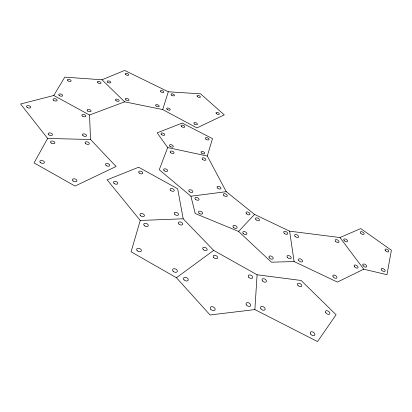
<?xml version="1.0" encoding="UTF-8"?>
<svg xmlns="http://www.w3.org/2000/svg" width="412" height="412" viewBox="0 0 412 412"><rect width="100%" height="100%" fill="white"/><g stroke="black" fill="none" stroke-linecap="round" stroke-linejoin="round"><path stroke-width="0.62" d="M257.093 274.773L301.136 280.484L336.089 314.742L317.528 341.569L254.874 309.582L257.093 274.773L213.663 250.398L183.185 218.787L177.649 188.768L138.643 167.236L107.135 179.848L140.25 220.461L183.185 218.787M140.25 220.461L131.093 251.794L176.429 277.724L210.069 314.979L254.874 309.582M207.298 156.035L212.479 138.638L182.233 123.059L157.163 132.844L167.674 147.553L207.298 156.035L226.27 191.678L254.549 214.42L289.621 231.163L339.946 237.539L360.706 228.593L391.4 250.213L386.966 274.696L363.76 269.196L337.392 282.081L294.101 261.543L271.451 262.207L238.584 231.41L195.237 213.55L190.905 196.215L159.259 169.749L167.674 147.553M162.689 109.566L168.317 91.768L200.593 93.848L224.272 114.886L196.931 127.926L162.689 109.566L124.666 101.836L89.543 115.02L53.797 95.491L20.6 104.004L47.627 138.453L90.542 139.493L116.076 166.484L75.046 186.049L34.057 162.92L47.627 138.453M53.797 95.491L64.772 77.152L102.006 79.773L124.63 70.431L168.317 91.768M238.584 231.41L254.549 214.42M176.429 277.724L213.663 250.398M190.905 196.215L226.27 191.678M102.006 79.773L124.666 101.836M339.946 237.539L363.76 269.196M289.621 231.163L294.101 261.543M89.543 115.02L90.542 139.493M205.887 139.112A1.936 0.978 22.9 0 0 208.956 139.617A1.936 0.978 22.9 0 0 206.788 137.66A1.936 0.978 22.9 0 0 205.887 139.112M181.651 126.654A1.926 0.968 21.7 0 0 184.674 126.989A1.926 0.968 21.7 0 0 182.341 125.124A1.926 0.968 21.7 0 0 181.651 126.654M161.581 134.606A1.998 1.035 20.9 0 0 164.743 134.93A1.998 1.035 20.9 0 0 162.374 132.988A1.998 1.035 20.9 0 0 161.581 134.606M170.027 146.348A2.029 1.071 21.4 0 0 173.225 146.657A2.029 1.071 21.4 0 0 170.8 144.658A2.029 1.071 21.4 0 0 170.027 146.348M201.53 153.032A1.998 1.045 22.9 0 0 204.707 153.527A1.998 1.045 22.9 0 0 202.477 151.477A1.998 1.045 22.9 0 0 201.53 153.032M363.142 265.73A2.24 1.195 32.5 0 0 366.572 266.847A2.24 1.195 32.5 0 0 364.502 264.144A2.24 1.195 32.5 0 0 363.142 265.73M381.63 270.133A2.235 1.174 33.1 0 0 385.024 271.245A2.235 1.174 33.1 0 0 382.908 268.542A2.235 1.174 33.1 0 0 381.63 270.133M385.411 250.609A2.142 1.087 32.3 0 0 388.671 251.691A2.142 1.087 32.3 0 0 386.621 249.157A2.142 1.087 32.3 0 0 385.411 250.609M360.835 233.3A2.096 1.066 31 0 0 364.012 234.145A2.096 1.066 31 0 0 361.813 231.729A2.096 1.066 31 0 0 360.835 233.3M344.19 240.608A2.148 1.133 30.9 0 0 347.476 241.468A2.148 1.133 30.9 0 0 345.261 238.965A2.148 1.133 30.9 0 0 344.19 240.608M202.642 159.434A2.019 1.066 23.1 0 0 205.856 159.923A2.019 1.066 23.1 0 0 203.595 157.832A2.019 1.066 23.1 0 0 202.642 159.434M170.774 152.759A2.05 1.097 21.5 0 0 174.008 153.058A2.05 1.097 21.5 0 0 171.552 151.024A2.05 1.097 21.5 0 0 170.774 152.759M164.182 170.686A2.132 1.19 21.4 0 0 167.566 170.959A2.132 1.19 21.4 0 0 165.021 168.807A2.132 1.19 21.4 0 0 164.182 170.686M189.273 191.601A2.173 1.236 23.1 0 0 192.754 192.069A2.173 1.236 23.1 0 0 190.359 189.747A2.173 1.236 23.1 0 0 189.273 191.601M217.618 188.104A2.111 1.164 24.4 0 0 220.945 188.567A2.111 1.164 24.4 0 0 218.556 186.317A2.111 1.164 24.4 0 0 217.618 188.104M295.049 236.292A2.194 1.215 29.1 0 0 298.489 237.188A2.194 1.215 29.1 0 0 296.352 234.613A2.194 1.215 29.1 0 0 295.049 236.292M298.839 260.688A2.297 1.318 30.3 0 0 302.418 261.589A2.297 1.318 30.3 0 0 300.183 258.834A2.297 1.318 30.3 0 0 298.839 260.688M333.154 276.854A2.323 1.313 32.2 0 0 336.753 278.018A2.323 1.313 32.2 0 0 334.693 275.154A2.323 1.313 32.2 0 0 333.154 276.854M354.454 266.693A2.256 1.221 32.3 0 0 357.92 267.826A2.256 1.221 32.3 0 0 355.855 265.096A2.256 1.221 32.3 0 0 354.454 266.693M335.615 241.329A2.163 1.154 30.7 0 0 338.937 242.199A2.163 1.154 30.7 0 0 336.728 239.671A2.163 1.154 30.7 0 0 335.615 241.329M223.886 195.546A2.132 1.184 24.8 0 0 227.228 195.999A2.132 1.184 24.8 0 0 224.803 193.712A2.132 1.184 24.8 0 0 223.886 195.546M195.463 199.3A2.194 1.257 23.5 0 0 198.965 199.753A2.194 1.257 23.5 0 0 196.534 197.389A2.194 1.257 23.5 0 0 195.463 199.3M199.022 213.189A2.24 1.313 24.1 0 0 202.591 213.627A2.24 1.313 24.1 0 0 200.098 211.176A2.24 1.313 24.1 0 0 199.022 213.189M233.434 227.28A2.245 1.308 26.2 0 0 237.013 227.954A2.245 1.308 26.2 0 0 234.706 225.39A2.245 1.308 26.2 0 0 233.434 227.28M246.453 213.761A2.168 1.221 26.4 0 0 249.893 214.431A2.168 1.221 26.4 0 0 247.627 211.989A2.168 1.221 26.4 0 0 246.453 213.761M255.96 219.72A2.178 1.226 27 0 0 259.395 220.384A2.178 1.226 27 0 0 257.098 217.912A2.178 1.226 27 0 0 255.96 219.72M243.235 233.496A2.256 1.318 26.9 0 0 246.809 234.165A2.256 1.318 26.9 0 0 244.465 231.57A2.256 1.318 26.9 0 0 243.235 233.496M269.35 257.881A2.323 1.37 29 0 0 273.027 258.803A2.323 1.37 29 0 0 270.849 256.007A2.323 1.37 29 0 0 269.35 257.881M287.458 257.412A2.297 1.329 29.7 0 0 291.063 258.324A2.297 1.329 29.7 0 0 288.858 255.569A2.297 1.329 29.7 0 0 287.458 257.412M284.249 233.233A2.194 1.226 28.6 0 0 287.648 233.877A2.194 1.226 28.6 0 0 285.269 231.369A2.194 1.226 28.6 0 0 284.249 233.233M40.582 162.73A2.364 1.365 14.5 0 0 44.388 162.611A2.364 1.365 14.5 0 0 41.391 160.5A2.364 1.365 14.5 0 0 40.582 162.73M73.027 180.976A2.359 1.401 16.3 0 0 76.879 181.048A2.359 1.401 16.3 0 0 74.072 178.767A2.359 1.401 16.3 0 0 73.027 180.976M106.152 165.49A2.23 1.267 18.3 0 0 109.721 165.598A2.23 1.267 18.3 0 0 107.002 163.456A2.23 1.267 18.3 0 0 106.152 165.49M85.717 143.664A2.189 1.205 17.1 0 0 89.255 143.829A2.189 1.205 17.1 0 0 86.633 141.774A2.189 1.205 17.1 0 0 85.717 143.664M51.222 143.057A2.261 1.257 15.3 0 0 54.842 142.995A2.261 1.257 15.3 0 0 51.953 141.002A2.261 1.257 15.3 0 0 51.222 143.057M27.202 107.419A2.178 1.133 14.5 0 0 30.72 107.465A2.178 1.133 14.5 0 0 28.001 105.606A2.178 1.133 14.5 0 0 27.202 107.419M48.889 134.889A2.235 1.221 15.2 0 0 52.463 134.858A2.235 1.221 15.2 0 0 49.62 132.896A2.235 1.221 15.2 0 0 48.889 134.889M83.008 135.703A2.163 1.174 17 0 0 86.505 135.883A2.163 1.174 17 0 0 83.919 133.869A2.163 1.174 17 0 0 83.008 135.703M82.621 116.21A2.086 1.087 17.1 0 0 85.892 116.225A2.086 1.087 17.1 0 0 83.178 114.407A2.086 1.087 17.1 0 0 82.621 116.21M53.787 100.425A2.091 1.066 15.8 0 0 57.114 100.487A2.091 1.066 15.8 0 0 54.451 98.7A2.091 1.066 15.8 0 0 53.787 100.425M171.557 95.146A1.823 0.86 21 0 0 174.446 95.553A1.823 0.86 21 0 0 172.309 93.838A1.823 0.86 21 0 0 171.557 95.146M167.19 109.443A1.885 0.922 20.9 0 0 170.187 109.839A1.885 0.922 20.9 0 0 167.983 108.037A1.885 0.922 20.9 0 0 167.19 109.443M194.449 124.043A1.895 0.937 22.2 0 0 197.41 124.414A1.895 0.937 22.2 0 0 195.144 122.57A1.895 0.937 22.2 0 0 194.449 124.043M216.532 113.722A1.813 0.86 22.9 0 0 219.328 114.098A1.813 0.86 22.9 0 0 217.119 112.352A1.813 0.86 22.9 0 0 216.532 113.722M197.554 96.753A1.782 0.829 22 0 0 200.335 97.15A1.782 0.829 22 0 0 198.198 95.466A1.782 0.829 22 0 0 197.554 96.753M68.001 80.881A1.983 0.963 16.6 0 0 71.121 80.989A1.983 0.963 16.6 0 0 68.577 79.315A1.983 0.963 16.6 0 0 68.001 80.881M59.385 95.625A2.06 1.035 16.1 0 0 62.65 95.702A2.06 1.035 16.1 0 0 60.018 93.946A2.06 1.035 16.1 0 0 59.385 95.625M87.699 111.055A2.055 1.056 17.3 0 0 91.016 111.281A2.055 1.056 17.3 0 0 88.549 109.407A2.055 1.056 17.3 0 0 87.699 111.055M116.024 100.626A1.952 0.968 18.6 0 0 119.13 100.873A1.952 0.968 18.6 0 0 116.73 99.096A1.952 0.968 18.6 0 0 116.024 100.626M97.891 82.822A1.921 0.927 17.9 0 0 100.971 83.1A1.921 0.927 17.9 0 0 98.648 81.385A1.921 0.927 17.9 0 0 97.891 82.822M125.789 74.685A1.833 0.855 19 0 0 128.678 74.963A1.833 0.855 19 0 0 126.417 73.341A1.833 0.855 19 0 0 125.789 74.685M107.733 82.302A1.9 0.906 18.3 0 0 110.756 82.575A1.9 0.906 18.3 0 0 108.449 80.886A1.9 0.906 18.3 0 0 107.733 82.302M125.887 99.915A1.931 0.953 19.1 0 0 128.935 100.157A1.931 0.953 19.1 0 0 126.546 98.401A1.931 0.953 19.1 0 0 125.887 99.915M156.117 106.018A1.895 0.927 20.4 0 0 159.145 106.425A1.895 0.927 20.4 0 0 156.951 104.622A1.895 0.927 20.4 0 0 156.117 106.018M160.876 91.799A1.828 0.865 20.5 0 0 163.791 92.221A1.828 0.865 20.5 0 0 161.669 90.501A1.828 0.865 20.5 0 0 160.876 91.799M210.774 309.273A2.616 1.766 28.4 0 0 214.992 309.973A2.616 1.766 28.4 0 0 212.438 306.698A2.616 1.766 28.4 0 0 210.774 309.273M246.407 304.947A2.554 1.653 30.2 0 0 250.486 305.951A2.554 1.653 30.2 0 0 248.225 302.702A2.554 1.653 30.2 0 0 246.407 304.947M248.724 277.204A2.431 1.509 28.9 0 0 252.566 277.904A2.431 1.509 28.9 0 0 250.084 274.969A2.431 1.509 28.9 0 0 248.724 277.204M213.771 257.613A2.4 1.494 26.3 0 0 217.572 258.051A2.4 1.494 26.3 0 0 214.925 255.296A2.4 1.494 26.3 0 0 213.771 257.613M184.046 279.856A2.534 1.679 25.3 0 0 188.13 280.268A2.534 1.679 25.3 0 0 185.41 277.291A2.534 1.679 25.3 0 0 184.046 279.856M310.555 333.967A2.611 1.633 34.6 0 0 314.603 335.275A2.611 1.633 34.6 0 0 312.44 331.845A2.611 1.633 34.6 0 0 310.555 333.967M325.774 312.754A2.493 1.494 33.9 0 0 329.631 314.021A2.493 1.494 33.9 0 0 327.509 310.818A2.493 1.494 33.9 0 0 325.774 312.754M297.907 285.289A2.405 1.432 31.4 0 0 301.661 286.252A2.405 1.432 31.4 0 0 299.375 283.281A2.405 1.432 31.4 0 0 297.907 285.289M262.532 280.953A2.431 1.494 29.8 0 0 266.337 281.638A2.431 1.494 29.8 0 0 263.824 278.708A2.431 1.494 29.8 0 0 262.532 280.953M260.884 308.763A2.549 1.638 31.1 0 0 264.926 309.762A2.549 1.638 31.1 0 0 262.619 306.507A2.549 1.638 31.1 0 0 260.884 308.763M137.258 250.8A2.498 1.633 21.2 0 0 141.306 250.975A2.498 1.633 21.2 0 0 138.447 248.24A2.498 1.633 21.2 0 0 137.258 250.8M173.128 271.209A2.518 1.658 24.3 0 0 177.212 271.642A2.518 1.658 24.3 0 0 174.539 268.701A2.518 1.658 24.3 0 0 173.128 271.209M203.276 249.574A2.384 1.478 25.4 0 0 207.076 250.022A2.384 1.478 25.4 0 0 204.476 247.303A2.384 1.478 25.4 0 0 203.276 249.574M178.859 223.994A2.317 1.406 23.2 0 0 182.614 224.483A2.317 1.406 23.2 0 0 180.137 221.903A2.317 1.406 23.2 0 0 178.859 223.994M144.344 225.637A2.39 1.488 21.2 0 0 148.196 225.864A2.39 1.488 21.2 0 0 145.451 223.309A2.39 1.488 21.2 0 0 144.344 225.637M174.837 214.503A2.287 1.37 22.8 0 0 178.463 214.74A2.287 1.37 22.8 0 0 175.764 212.314A2.287 1.37 22.8 0 0 174.837 214.503M170.692 190.447A2.199 1.267 22.1 0 0 174.188 190.73A2.199 1.267 22.1 0 0 171.603 188.449A2.199 1.267 22.1 0 0 170.692 190.447M139.22 173.03A2.189 1.246 20.1 0 0 142.758 173.354A2.189 1.246 20.1 0 0 140.255 171.124A2.189 1.246 20.1 0 0 139.22 173.03M114.155 183.484A2.281 1.339 18.8 0 0 117.796 183.546A2.281 1.339 18.8 0 0 114.989 181.321A2.281 1.339 18.8 0 0 114.155 183.484M140.538 215.708A2.354 1.447 20.8 0 0 144.344 215.955A2.354 1.447 20.8 0 0 141.646 213.457A2.354 1.447 20.8 0 0 140.538 215.708"/></g></svg>
